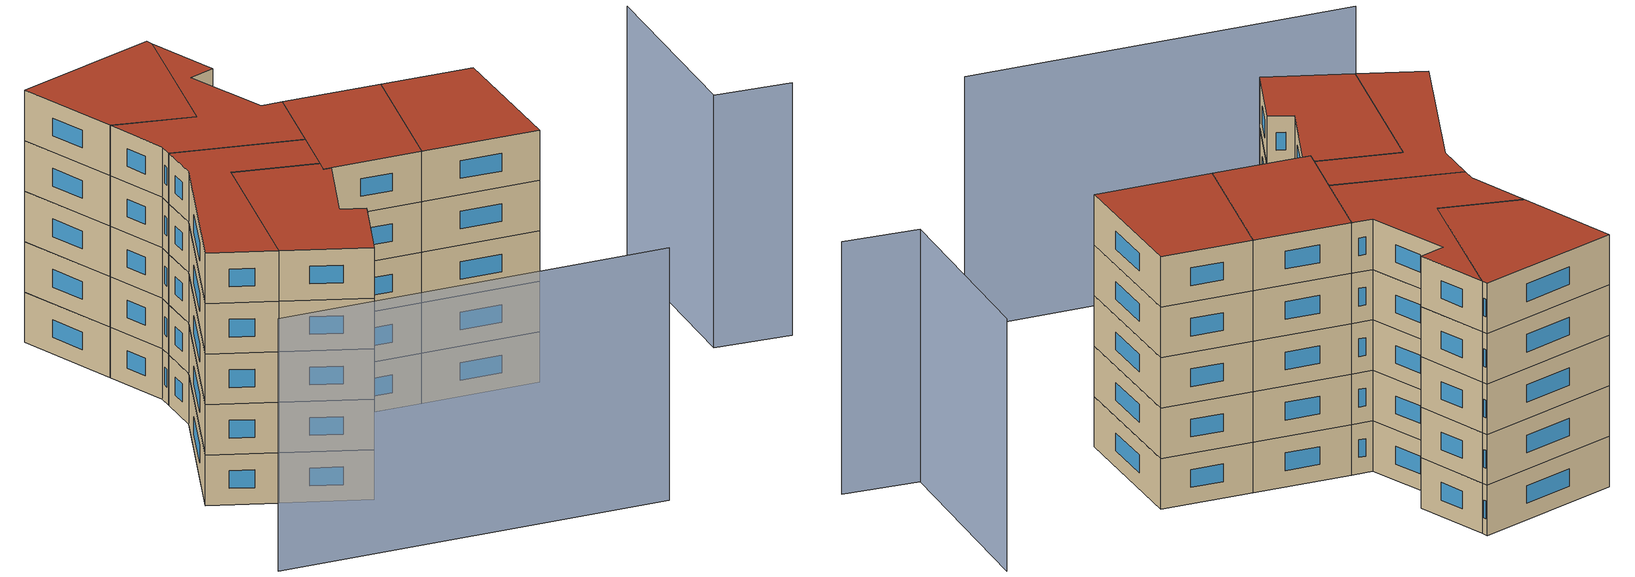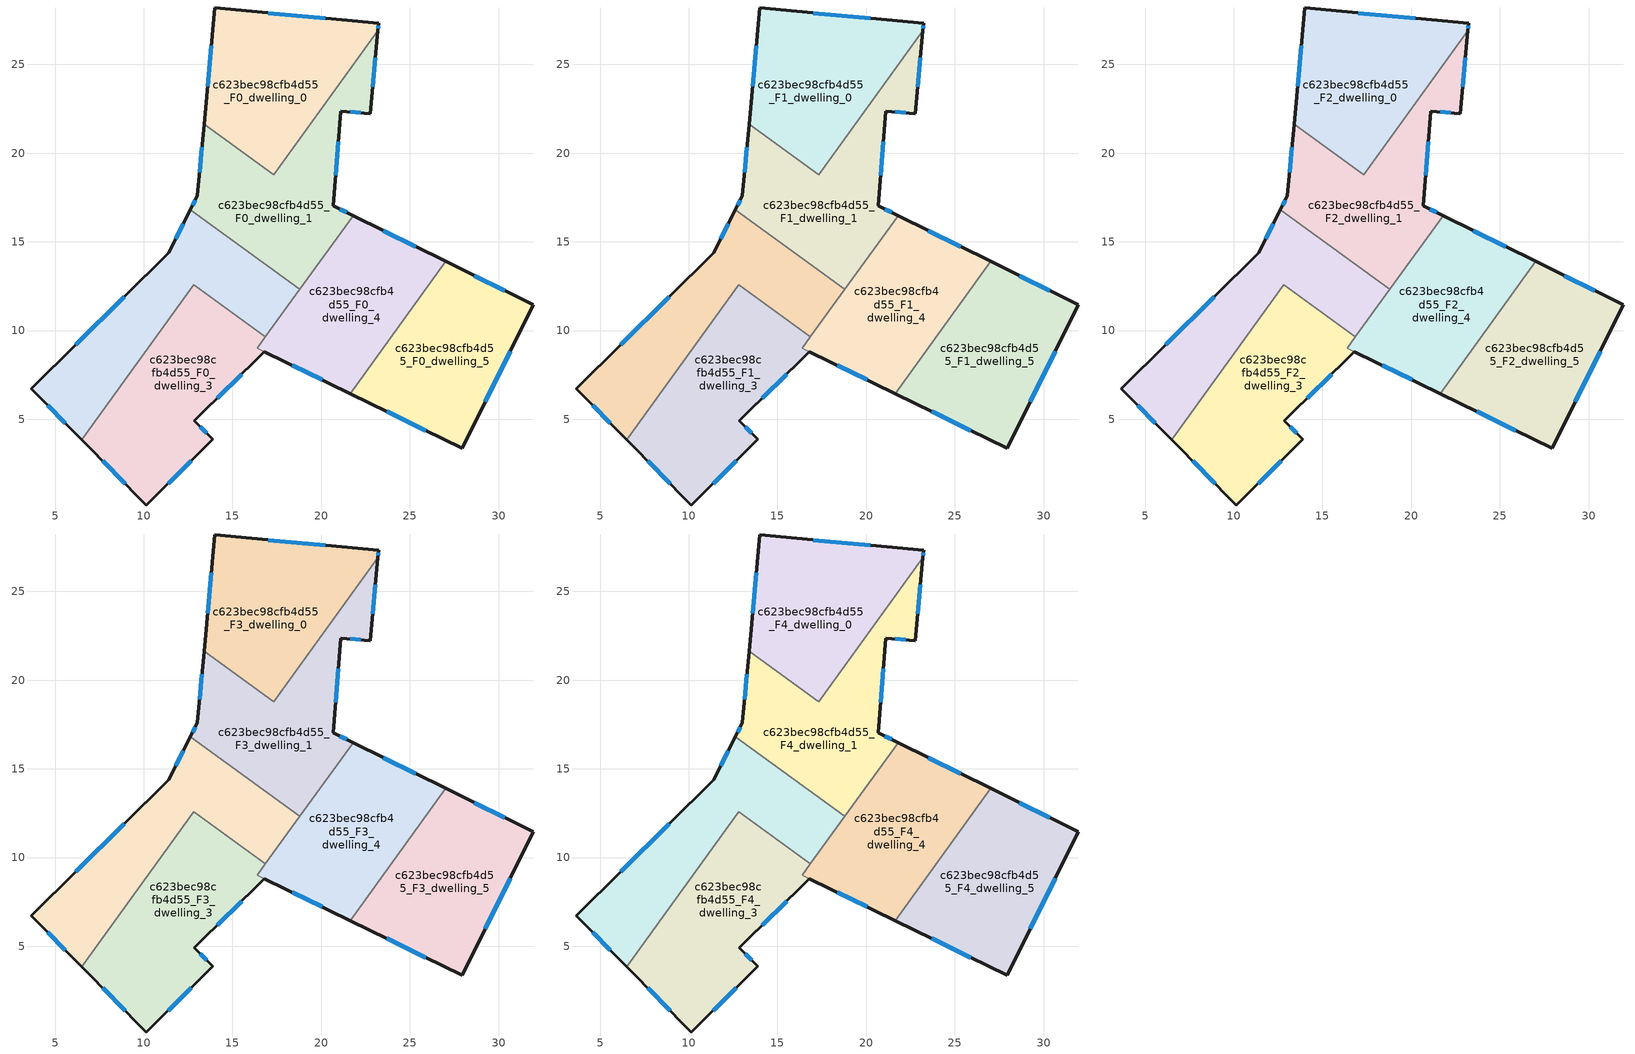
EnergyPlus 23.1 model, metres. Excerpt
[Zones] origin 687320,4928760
c623bec98cfb4d55_F0_dwelling_0
 floor ground (EU_floor_Construction): 23.24,27.31 23.2,26.9 17.32,18.79 13.4,21.63 14.01,28.18 z0
 wall outside (EU_wall_Construction): 23.2,26.9 23.24,27.31 14.01,28.18 13.4,21.63 z0:3
 wall to c623bec98cfb4d55_F0_dwelling_1 (EU_wall_Construction): 13.4,21.63 17.32,18.79 23.2,26.9 z0:3
 window (EU_Window_Construction): 23.21,27.03 23.23,27.17 / 13.81,26.05 13.6,23.76 / 20.24,27.59 17.01,27.9 z0.98:2.02
c623bec98cfb4d55_F0_dwelling_1
 floor ground (EU_floor_Construction): 23.2,26.9 22.76,22.22 21.1,22.37 20.69,17.03 21.8,16.48 18.79,12.33 12.62,16.8 13.02,17.6 13.4,21.63 17.32,18.79 z0
 wall outside (EU_wall_Construction): 21.8,16.48 20.69,17.03 21.1,22.37 22.76,22.22 23.2,26.9 / 13.4,21.63 13.02,17.6 12.62,16.8 z0:3
 wall to c623bec98cfb4d55_F0_dwelling_2 (EU_wall_Construction): 12.62,16.8 18.79,12.33 z0:3
 wall to c623bec98cfb4d55_F0_dwelling_4 (EU_wall_Construction): 18.79,12.33 21.8,16.48 z0:3
 window (EU_Window_Construction): 22.9,23.74 23.06,25.38 / 21.64,22.32 22.22,22.27 / 20.82,18.76 20.97,20.63 / 21.44,16.66 21.05,16.85 / 12.89,17.34 12.75,17.06 / 13.28,20.32 13.14,18.91 z0.98:2.02
c623bec98cfb4d55_F0_dwelling_2
 floor ground (EU_floor_Construction): 18.79,12.33 16.85,9.65 12.82,12.58 6.49,3.86 3.66,6.72 11.41,14.39 12.62,16.8 z0
 wall outside (EU_wall_Construction): 12.62,16.8 11.41,14.39 3.66,6.72 6.49,3.86 z0:3
 wall to c623bec98cfb4d55_F0_dwelling_3 (EU_wall_Construction): 6.49,3.86 12.82,12.58 16.85,9.65 z0:3
 wall to c623bec98cfb4d55_F0_dwelling_4 (EU_wall_Construction): 16.85,9.65 18.79,12.33 z0:3
 window (EU_Window_Construction): 4.58,5.79 5.57,4.79 / 8.89,11.89 6.18,9.21 / 12.23,16.01 11.8,15.17 z0.98:2.02
c623bec98cfb4d55_F0_dwelling_3
 floor ground (EU_floor_Construction): 16.85,9.65 16.39,9.01 16.8,8.81 12.86,4.92 13.9,3.87 10.15,0.17 6.49,3.86 12.82,12.58 z0
 wall outside (EU_wall_Construction): 6.49,3.86 10.15,0.17 13.9,3.87 12.86,4.92 16.8,8.81 z0:3
 wall to c623bec98cfb4d55_F0_dwelling_4 (EU_wall_Construction): 16.8,8.81 16.39,9.01 16.85,9.65 z0:3
 window (EU_Window_Construction): 14.14,6.18 15.52,7.54 / 13.56,4.21 13.2,4.58 / 11.37,1.37 12.68,2.66 / 7.68,2.66 8.96,1.37 z0.98:2.02
c623bec98cfb4d55_F0_dwelling_4
 floor ground (EU_floor_Construction): 27.03,13.89 21.63,6.45 16.39,9.01 21.8,16.48 z0
 wall outside (EU_wall_Construction): 27.03,13.89 21.8,16.48 / 16.81,8.81 21.63,6.45 z0:3
 wall to c623bec98cfb4d55_F0_dwelling_5 (EU_wall_Construction): 21.63,6.45 27.03,13.89 z0:3
 window (EU_Window_Construction): 25.33,14.73 23.5,15.64 / 18.37,8.04 20.06,7.21 z0.98:2.02
c623bec98cfb4d55_F0_dwelling_5
 floor ground (EU_floor_Construction): 31.95,11.46 27.94,3.36 21.63,6.45 27.03,13.89 z0
 wall outside (EU_wall_Construction): 21.63,6.45 27.94,3.36 31.95,11.46 27.03,13.89 z0:3
 window (EU_Window_Construction): 30.35,12.25 28.63,13.1 / 29.24,5.99 30.65,8.82 / 23.68,5.44 25.89,4.36 z0.98:2.02
c623bec98cfb4d55_F1_dwelling_0
 floor to c623bec98cfb4d55_F0_dwelling_0 (EU_floor_Construction): 23.24,27.31 23.2,26.9 17.32,18.79 13.4,21.63 14.01,28.18 z3
 wall outside (EU_wall_Construction): 23.2,26.9 23.24,27.31 14.01,28.18 13.4,21.63 z3:6
 wall to c623bec98cfb4d55_F1_dwelling_1 (EU_wall_Construction): 13.4,21.63 17.32,18.79 23.2,26.9 z3:6
 window (EU_Window_Construction): 23.21,27.03 23.23,27.17 / 13.81,26.05 13.6,23.76 / 20.24,27.59 17.01,27.9 z3.98:5.02
c623bec98cfb4d55_F1_dwelling_1
 floor to c623bec98cfb4d55_F0_dwelling_1 (EU_floor_Construction): 23.2,26.9 22.76,22.22 21.1,22.37 20.69,17.03 21.8,16.48 18.79,12.33 12.62,16.8 13.02,17.6 13.4,21.63 17.32,18.79 z3
 wall outside (EU_wall_Construction): 21.8,16.48 20.69,17.03 21.1,22.37 22.76,22.22 23.2,26.9 / 13.4,21.63 13.02,17.6 12.62,16.8 z3:6
 wall to c623bec98cfb4d55_F1_dwelling_2 (EU_wall_Construction): 12.62,16.8 18.79,12.33 z3:6
 wall to c623bec98cfb4d55_F1_dwelling_4 (EU_wall_Construction): 18.79,12.33 21.8,16.48 z3:6
 window (EU_Window_Construction): 22.9,23.74 23.06,25.38 / 21.64,22.32 22.22,22.27 / 20.82,18.76 20.97,20.63 / 21.44,16.66 21.05,16.85 / 12.89,17.34 12.75,17.06 / 13.28,20.32 13.14,18.91 z3.98:5.02
c623bec98cfb4d55_F1_dwelling_2
 floor to c623bec98cfb4d55_F0_dwelling_2 (EU_floor_Construction): 18.79,12.33 16.85,9.65 12.82,12.58 6.49,3.86 3.66,6.72 11.41,14.39 12.62,16.8 z3
 wall outside (EU_wall_Construction): 12.62,16.8 11.41,14.39 3.66,6.72 6.49,3.86 z3:6
 wall to c623bec98cfb4d55_F1_dwelling_3 (EU_wall_Construction): 6.49,3.86 12.82,12.58 16.85,9.65 z3:6
 wall to c623bec98cfb4d55_F1_dwelling_4 (EU_wall_Construction): 16.85,9.65 18.79,12.33 z3:6
 window (EU_Window_Construction): 4.58,5.79 5.57,4.79 / 8.89,11.89 6.18,9.21 / 12.23,16.01 11.8,15.17 z3.98:5.02
c623bec98cfb4d55_F1_dwelling_3
 floor to c623bec98cfb4d55_F0_dwelling_3 (EU_floor_Construction): 16.85,9.65 16.39,9.01 16.8,8.81 12.86,4.92 13.9,3.87 10.15,0.17 6.49,3.86 12.82,12.58 z3
 wall outside (EU_wall_Construction): 6.49,3.86 10.15,0.17 13.9,3.87 12.86,4.92 16.8,8.81 z3:6
 wall to c623bec98cfb4d55_F1_dwelling_4 (EU_wall_Construction): 16.8,8.81 16.39,9.01 16.85,9.65 z3:6
 window (EU_Window_Construction): 14.14,6.18 15.52,7.54 / 13.56,4.21 13.2,4.58 / 11.37,1.37 12.68,2.66 / 7.68,2.66 8.96,1.37 z3.98:5.02
c623bec98cfb4d55_F1_dwelling_4
 floor to c623bec98cfb4d55_F0_dwelling_4 (EU_floor_Construction): 27.03,13.89 21.63,6.45 16.39,9.01 21.8,16.48 z3
 wall outside (EU_wall_Construction): 27.03,13.89 21.8,16.48 / 16.81,8.81 21.63,6.45 z3:6
 wall to c623bec98cfb4d55_F1_dwelling_5 (EU_wall_Construction): 21.63,6.45 27.03,13.89 z3:6
 window (EU_Window_Construction): 25.33,14.73 23.5,15.64 / 18.37,8.04 20.06,7.21 z3.98:5.02
c623bec98cfb4d55_F1_dwelling_5
 floor to c623bec98cfb4d55_F0_dwelling_5 (EU_floor_Construction): 31.95,11.46 27.94,3.36 21.63,6.45 27.03,13.89 z3
 wall outside (EU_wall_Construction): 21.63,6.45 27.94,3.36 31.95,11.46 27.03,13.89 z3:6
 window (EU_Window_Construction): 30.35,12.25 28.63,13.1 / 29.24,5.99 30.65,8.82 / 23.68,5.44 25.89,4.36 z3.98:5.02
c623bec98cfb4d55_F2_dwelling_0
 floor to c623bec98cfb4d55_F1_dwelling_0 (EU_floor_Construction): 23.24,27.31 23.2,26.9 17.32,18.79 13.4,21.63 14.01,28.18 z6
 wall outside (EU_wall_Construction): 23.2,26.9 23.24,27.31 14.01,28.18 13.4,21.63 z6:9
 wall to c623bec98cfb4d55_F2_dwelling_1 (EU_wall_Construction): 13.4,21.63 17.32,18.79 23.2,26.9 z6:9
 window (EU_Window_Construction): 23.21,27.03 23.23,27.17 / 13.81,26.05 13.6,23.76 / 20.24,27.59 17.01,27.9 z6.98:8.02
c623bec98cfb4d55_F2_dwelling_1
 floor to c623bec98cfb4d55_F1_dwelling_1 (EU_floor_Construction): 23.2,26.9 22.76,22.22 21.1,22.37 20.69,17.03 21.8,16.48 18.79,12.33 12.62,16.8 13.02,17.6 13.4,21.63 17.32,18.79 z6
 wall outside (EU_wall_Construction): 21.8,16.48 20.69,17.03 21.1,22.37 22.76,22.22 23.2,26.9 / 13.4,21.63 13.02,17.6 12.62,16.8 z6:9
 wall to c623bec98cfb4d55_F2_dwelling_2 (EU_wall_Construction): 12.62,16.8 18.79,12.33 z6:9
 wall to c623bec98cfb4d55_F2_dwelling_4 (EU_wall_Construction): 18.79,12.33 21.8,16.48 z6:9
 window (EU_Window_Construction): 22.9,23.74 23.06,25.38 / 21.64,22.32 22.22,22.27 / 20.82,18.76 20.97,20.63 / 21.44,16.66 21.05,16.85 / 12.89,17.34 12.75,17.06 / 13.28,20.32 13.14,18.91 z6.98:8.02
c623bec98cfb4d55_F2_dwelling_2
 floor to c623bec98cfb4d55_F1_dwelling_2 (EU_floor_Construction): 18.79,12.33 16.85,9.65 12.82,12.58 6.49,3.86 3.66,6.72 11.41,14.39 12.62,16.8 z6
 wall outside (EU_wall_Construction): 12.62,16.8 11.41,14.39 3.66,6.72 6.49,3.86 z6:9
 wall to c623bec98cfb4d55_F2_dwelling_3 (EU_wall_Construction): 6.49,3.86 12.82,12.58 16.85,9.65 z6:9
 wall to c623bec98cfb4d55_F2_dwelling_4 (EU_wall_Construction): 16.85,9.65 18.79,12.33 z6:9
 window (EU_Window_Construction): 4.58,5.79 5.57,4.79 / 8.89,11.89 6.18,9.21 / 12.23,16.01 11.8,15.17 z6.98:8.02
c623bec98cfb4d55_F2_dwelling_3
 floor to c623bec98cfb4d55_F1_dwelling_3 (EU_floor_Construction): 16.85,9.65 16.39,9.01 16.8,8.81 12.86,4.92 13.9,3.87 10.15,0.17 6.49,3.86 12.82,12.58 z6
 wall outside (EU_wall_Construction): 6.49,3.86 10.15,0.17 13.9,3.87 12.86,4.92 16.8,8.81 z6:9
 wall to c623bec98cfb4d55_F2_dwelling_4 (EU_wall_Construction): 16.8,8.81 16.39,9.01 16.85,9.65 z6:9
 window (EU_Window_Construction): 14.14,6.18 15.52,7.54 / 13.56,4.21 13.2,4.58 / 11.37,1.37 12.68,2.66 / 7.68,2.66 8.96,1.37 z6.98:8.02
c623bec98cfb4d55_F2_dwelling_4
 floor to c623bec98cfb4d55_F1_dwelling_4 (EU_floor_Construction): 27.03,13.89 21.63,6.45 16.39,9.01 21.8,16.48 z6
 wall outside (EU_wall_Construction): 27.03,13.89 21.8,16.48 / 16.81,8.81 21.63,6.45 z6:9
 wall to c623bec98cfb4d55_F2_dwelling_5 (EU_wall_Construction): 21.63,6.45 27.03,13.89 z6:9
 window (EU_Window_Construction): 25.33,14.73 23.5,15.64 / 18.37,8.04 20.06,7.21 z6.98:8.02
c623bec98cfb4d55_F2_dwelling_5
 floor to c623bec98cfb4d55_F1_dwelling_5 (EU_floor_Construction): 31.95,11.46 27.94,3.36 21.63,6.45 27.03,13.89 z6
 wall outside (EU_wall_Construction): 21.63,6.45 27.94,3.36 31.95,11.46 27.03,13.89 z6:9
 window (EU_Window_Construction): 30.35,12.25 28.63,13.1 / 29.24,5.99 30.65,8.82 / 23.68,5.44 25.89,4.36 z6.98:8.02
c623bec98cfb4d55_F3_dwelling_0
 floor to c623bec98cfb4d55_F2_dwelling_0 (EU_floor_Construction): 23.24,27.31 23.2,26.9 17.32,18.79 13.4,21.63 14.01,28.18 z9
 wall outside (EU_wall_Construction): 23.2,26.9 23.24,27.31 14.01,28.18 13.4,21.63 z9:12
 wall to c623bec98cfb4d55_F3_dwelling_1 (EU_wall_Construction): 13.4,21.63 17.32,18.79 23.2,26.9 z9:12
 window (EU_Window_Construction): 23.21,27.03 23.23,27.17 / 13.81,26.05 13.6,23.76 / 20.24,27.59 17.01,27.9 z9.98:11.02
c623bec98cfb4d55_F3_dwelling_1
 floor to c623bec98cfb4d55_F2_dwelling_1 (EU_floor_Construction): 23.2,26.9 22.76,22.22 21.1,22.37 20.69,17.03 21.8,16.48 18.79,12.33 12.62,16.8 13.02,17.6 13.4,21.63 17.32,18.79 z9
 wall outside (EU_wall_Construction): 21.8,16.48 20.69,17.03 21.1,22.37 22.76,22.22 23.2,26.9 / 13.4,21.63 13.02,17.6 12.62,16.8 z9:12
 wall to c623bec98cfb4d55_F3_dwelling_2 (EU_wall_Construction): 12.62,16.8 18.79,12.33 z9:12
 wall to c623bec98cfb4d55_F3_dwelling_4 (EU_wall_Construction): 18.79,12.33 21.8,16.48 z9:12
 window (EU_Window_Construction): 22.9,23.74 23.06,25.38 / 21.64,22.32 22.22,22.27 / 20.82,18.76 20.97,20.63 / 21.44,16.66 21.05,16.85 / 12.89,17.34 12.75,17.06 / 13.28,20.32 13.14,18.91 z9.98:11.02
c623bec98cfb4d55_F3_dwelling_2
 floor to c623bec98cfb4d55_F2_dwelling_2 (EU_floor_Construction): 18.79,12.33 16.85,9.65 12.82,12.58 6.49,3.86 3.66,6.72 11.41,14.39 12.62,16.8 z9
 wall outside (EU_wall_Construction): 12.62,16.8 11.41,14.39 3.66,6.72 6.49,3.86 z9:12
 wall to c623bec98cfb4d55_F3_dwelling_3 (EU_wall_Construction): 6.49,3.86 12.82,12.58 16.85,9.65 z9:12
 wall to c623bec98cfb4d55_F3_dwelling_4 (EU_wall_Construction): 16.85,9.65 18.79,12.33 z9:12
 window (EU_Window_Construction): 4.58,5.79 5.57,4.79 / 8.89,11.89 6.18,9.21 / 12.23,16.01 11.8,15.17 z9.98:11.02
c623bec98cfb4d55_F3_dwelling_3
 floor to c623bec98cfb4d55_F2_dwelling_3 (EU_floor_Construction): 16.85,9.65 16.39,9.01 16.8,8.81 12.86,4.92 13.9,3.87 10.15,0.17 6.49,3.86 12.82,12.58 z9
 wall outside (EU_wall_Construction): 6.49,3.86 10.15,0.17 13.9,3.87 12.86,4.92 16.8,8.81 z9:12
 wall to c623bec98cfb4d55_F3_dwelling_4 (EU_wall_Construction): 16.8,8.81 16.39,9.01 16.85,9.65 z9:12
 window (EU_Window_Construction): 14.14,6.18 15.52,7.54 / 13.56,4.21 13.2,4.58 / 11.37,1.37 12.68,2.66 / 7.68,2.66 8.96,1.37 z9.98:11.02
c623bec98cfb4d55_F3_dwelling_4
 floor to c623bec98cfb4d55_F2_dwelling_4 (EU_floor_Construction): 27.03,13.89 21.63,6.45 16.39,9.01 21.8,16.48 z9
 wall outside (EU_wall_Construction): 27.03,13.89 21.8,16.48 / 16.81,8.81 21.63,6.45 z9:12
 wall to c623bec98cfb4d55_F3_dwelling_5 (EU_wall_Construction): 21.63,6.45 27.03,13.89 z9:12
 window (EU_Window_Construction): 25.33,14.73 23.5,15.64 / 18.37,8.04 20.06,7.21 z9.98:11.02
c623bec98cfb4d55_F3_dwelling_5
 floor to c623bec98cfb4d55_F2_dwelling_5 (EU_floor_Construction): 31.95,11.46 27.94,3.36 21.63,6.45 27.03,13.89 z9
 wall outside (EU_wall_Construction): 21.63,6.45 27.94,3.36 31.95,11.46 27.03,13.89 z9:12
 window (EU_Window_Construction): 30.35,12.25 28.63,13.1 / 29.24,5.99 30.65,8.82 / 23.68,5.44 25.89,4.36 z9.98:11.02
c623bec98cfb4d55_F4_dwelling_0
 floor to c623bec98cfb4d55_F3_dwelling_0 (EU_floor_Construction): 23.24,27.31 23.2,26.9 17.32,18.79 13.4,21.63 14.01,28.18 z12
 wall outside (EU_wall_Construction): 23.2,26.9 23.24,27.31 14.01,28.18 13.4,21.63 z12:15
 wall to c623bec98cfb4d55_F4_dwelling_1 (EU_wall_Construction): 13.4,21.63 17.32,18.79 23.2,26.9 z12:15
 window (EU_Window_Construction): 23.21,27.03 23.23,27.17 / 13.81,26.05 13.6,23.76 / 20.24,27.59 17.01,27.9 z12.98:14.02
 roof outside (EU_roof_Construction): 17.32,18.79 23.2,26.9 23.24,27.31 14.01,28.18 13.4,21.63 z15
c623bec98cfb4d55_F4_dwelling_1
 floor to c623bec98cfb4d55_F3_dwelling_1 (EU_floor_Construction): 23.2,26.9 22.76,22.22 21.1,22.37 20.69,17.03 21.8,16.48 18.79,12.33 12.62,16.8 13.02,17.6 13.4,21.63 17.32,18.79 z12
 wall outside (EU_wall_Construction): 21.8,16.48 20.69,17.03 21.1,22.37 22.76,22.22 23.2,26.9 / 13.4,21.63 13.02,17.6 12.62,16.8 z12:15
 wall to c623bec98cfb4d55_F4_dwelling_2 (EU_wall_Construction): 12.62,16.8 18.79,12.33 z12:15
 wall to c623bec98cfb4d55_F4_dwelling_4 (EU_wall_Construction): 18.79,12.33 21.8,16.48 z12:15
 window (EU_Window_Construction): 22.9,23.74 23.06,25.38 / 21.64,22.32 22.22,22.27 / 20.82,18.76 20.97,20.63 / 21.44,16.66 21.05,16.85 / 12.89,17.34 12.75,17.06 / 13.28,20.32 13.14,18.91 z12.98:14.02
 roof outside (EU_roof_Construction): 21.8,16.48 20.69,17.03 21.1,22.37 22.76,22.22 23.2,26.9 17.32,18.79 13.4,21.63 13.02,17.6 12.62,16.8 18.79,12.33 z15
c623bec98cfb4d55_F4_dwelling_2
 floor to c623bec98cfb4d55_F3_dwelling_2 (EU_floor_Construction): 18.79,12.33 16.85,9.65 12.82,12.58 6.49,3.86 3.66,6.72 11.41,14.39 12.62,16.8 z12
 wall outside (EU_wall_Construction): 12.62,16.8 11.41,14.39 3.66,6.72 6.49,3.86 z12:15
 wall to c623bec98cfb4d55_F4_dwelling_3 (EU_wall_Construction): 6.49,3.86 12.82,12.58 16.85,9.65 z12:15
 wall to c623bec98cfb4d55_F4_dwelling_4 (EU_wall_Construction): 16.85,9.65 18.79,12.33 z12:15
 window (EU_Window_Construction): 4.58,5.79 5.57,4.79 / 8.89,11.89 6.18,9.21 / 12.23,16.01 11.8,15.17 z12.98:14.02
 roof outside (EU_roof_Construction): 16.85,9.65 18.79,12.33 12.62,16.8 11.41,14.39 3.66,6.72 6.49,3.86 12.82,12.58 z15
c623bec98cfb4d55_F4_dwelling_3
 floor to c623bec98cfb4d55_F3_dwelling_3 (EU_floor_Construction): 16.85,9.65 16.39,9.01 16.8,8.81 12.86,4.92 13.9,3.87 10.15,0.17 6.49,3.86 12.82,12.58 z12
 wall outside (EU_wall_Construction): 6.49,3.86 10.15,0.17 13.9,3.87 12.86,4.92 16.8,8.81 z12:15
 wall to c623bec98cfb4d55_F4_dwelling_4 (EU_wall_Construction): 16.8,8.81 16.39,9.01 16.85,9.65 z12:15
 window (EU_Window_Construction): 14.14,6.18 15.52,7.54 / 13.56,4.21 13.2,4.58 / 11.37,1.37 12.68,2.66 / 7.68,2.66 8.96,1.37 z12.98:14.02
 roof outside (EU_roof_Construction): 13.9,3.87 12.86,4.92 16.8,8.81 16.39,9.01 16.85,9.65 12.82,12.58 6.49,3.86 10.15,0.17 z15
c623bec98cfb4d55_F4_dwelling_4
 floor to c623bec98cfb4d55_F3_dwelling_4 (EU_floor_Construction): 27.03,13.89 21.63,6.45 16.39,9.01 21.8,16.48 z12
 wall outside (EU_wall_Construction): 27.03,13.89 21.8,16.48 / 16.81,8.81 21.63,6.45 z12:15
 wall to c623bec98cfb4d55_F4_dwelling_5 (EU_wall_Construction): 21.63,6.45 27.03,13.89 z12:15
 window (EU_Window_Construction): 25.33,14.73 23.5,15.64 / 18.37,8.04 20.06,7.21 z12.98:14.02
 roof outside (EU_roof_Construction): 21.63,6.45 27.03,13.89 21.8,16.48 16.39,9.01 z15
c623bec98cfb4d55_F4_dwelling_5
 floor to c623bec98cfb4d55_F3_dwelling_5 (EU_floor_Construction): 31.95,11.46 27.94,3.36 21.63,6.45 27.03,13.89 z12
 wall outside (EU_wall_Construction): 21.63,6.45 27.94,3.36 31.95,11.46 27.03,13.89 z12:15
 window (EU_Window_Construction): 30.35,12.25 28.63,13.1 / 29.24,5.99 30.65,8.82 / 23.68,5.44 25.89,4.36 z12.98:14.02
 roof outside (EU_roof_Construction): 27.94,3.36 31.95,11.46 27.03,13.89 21.63,6.45 z15
shading: 41.55,-3.08 37.52,-0.9 / 37.52,-0.9 43.62,10.35 / -0.45,-1.91 20.45,-12.1 z0:15
[Building]
EU S2 Campaign: North Axis=0; Terrain=City; Solar Distribution=FullExterior
[Site:Location]
Bologna: Latitude=44.5; Longitude=11.25; Time Zone=1; Elevation=37
[SizingPeriod:WeatherFileDays]
AnnualSizingPeriod: Begin Month=1; Begin Day of Month=1; End Month=12; End Day of Month=31; Day of Week for Start Day=Monday; Use Weather File Daylight Saving Period=No; Use Weather File Rain and Snow Indicators=No
[MATERIAL]
EU_InternalMass_Material: Roughness=MediumRough; Thickness=0.1; Conductivity=1; Density=1800; Specific Heat=900; Thermal Absorptance=0.9; Solar Absorptance=0.7; Visible Absorptance=0.7
[MATERIAL:NOMASS] Roughness=MediumRough; Thermal Absorptance=0.9; Solar Absorptance=0.7; Visible Absorptance=0.7
Name | Thermal Resistance
EU_wall_NoMass | 0.905828
EU_roof_NoMass | 0.37593
EU_floor_NoMass | 0.67114
[WINDOWMATERIAL:SIMPLEGLAZINGSYSTEM]
EU_Window_SimpleGlazing: UFactor=4.52486; Solar Heat Gain Coefficient=0.85; Visible Transmittance=0.85
[CONSTRUCTION]
EU_wall_Construction: EU_wall_NoMass
EU_roof_Construction: EU_roof_NoMass
EU_floor_Construction: EU_floor_NoMass
EU_Window_Construction: EU_Window_SimpleGlazing
EU_InternalMass_Construction: EU_InternalMass_Material
[ZONE] Type=1; Multiplier=1; Ceiling Height=autocalculate; Floor Area=autocalculate; Part of Total Floor Area=Yes
Name | Volume
c623bec98cfb4d55_F0_dwelling_0; c623bec98cfb4d55_F1_dwelling_0; c623bec98cfb4d55_F2_dwelling_0; c623bec98cfb4d55_F3_dwelling_0; c623bec98cfb4d55_F4_dwelling_0 | 169.894
c623bec98cfb4d55_F0_dwelling_1; c623bec98cfb4d55_F1_dwelling_1; c623bec98cfb4d55_F2_dwelling_1; c623bec98cfb4d55_F3_dwelling_1; c623bec98cfb4d55_F4_dwelling_1 | 172.192
c623bec98cfb4d55_F0_dwelling_2; c623bec98cfb4d55_F1_dwelling_2; c623bec98cfb4d55_F2_dwelling_2; c623bec98cfb4d55_F3_dwelling_2; c623bec98cfb4d55_F4_dwelling_2 | 172.181
c623bec98cfb4d55_F0_dwelling_3; c623bec98cfb4d55_F1_dwelling_3; c623bec98cfb4d55_F2_dwelling_3; c623bec98cfb4d55_F3_dwelling_3; c623bec98cfb4d55_F4_dwelling_3 | 176.286
c623bec98cfb4d55_F0_dwelling_4 | 158.912
c623bec98cfb4d55_F1_dwelling_4; c623bec98cfb4d55_F2_dwelling_4; c623bec98cfb4d55_F3_dwelling_4; c623bec98cfb4d55_F4_dwelling_4 | 158.868
c623bec98cfb4d55_F0_dwelling_5; c623bec98cfb4d55_F1_dwelling_5; c623bec98cfb4d55_F2_dwelling_5; c623bec98cfb4d55_F3_dwelling_5; c623bec98cfb4d55_F4_dwelling_5 | 169.909
[INTERNALMASS] Construction=EU_InternalMass_Construction
Name | Zone or ZoneList | Surface Area
c623bec98cfb4d55_F0_dwelling_0_EU_InternalMass | c623bec98cfb4d55_F0_dwelling_0 | 56.6293
c623bec98cfb4d55_F0_dwelling_1_EU_InternalMass | c623bec98cfb4d55_F0_dwelling_1 | 57.3964
c623bec98cfb4d55_F0_dwelling_2_EU_InternalMass | c623bec98cfb4d55_F0_dwelling_2 | 57.3949
c623bec98cfb4d55_F0_dwelling_3_EU_InternalMass | c623bec98cfb4d55_F0_dwelling_3 | 58.7619
c623bec98cfb4d55_F0_dwelling_4_EU_InternalMass | c623bec98cfb4d55_F0_dwelling_4 | 52.9692
c623bec98cfb4d55_F0_dwelling_5_EU_InternalMass | c623bec98cfb4d55_F0_dwelling_5 | 56.6364
c623bec98cfb4d55_F1_dwelling_0_EU_InternalMass | c623bec98cfb4d55_F1_dwelling_0 | 56.6293
c623bec98cfb4d55_F1_dwelling_1_EU_InternalMass | c623bec98cfb4d55_F1_dwelling_1 | 57.3964
c623bec98cfb4d55_F1_dwelling_2_EU_InternalMass | c623bec98cfb4d55_F1_dwelling_2 | 57.3949
c623bec98cfb4d55_F1_dwelling_3_EU_InternalMass | c623bec98cfb4d55_F1_dwelling_3 | 58.7619
c623bec98cfb4d55_F1_dwelling_4_EU_InternalMass | c623bec98cfb4d55_F1_dwelling_4 | 52.9692
c623bec98cfb4d55_F1_dwelling_5_EU_InternalMass | c623bec98cfb4d55_F1_dwelling_5 | 56.6364
c623bec98cfb4d55_F2_dwelling_0_EU_InternalMass | c623bec98cfb4d55_F2_dwelling_0 | 56.6293
c623bec98cfb4d55_F2_dwelling_1_EU_InternalMass | c623bec98cfb4d55_F2_dwelling_1 | 57.3964
c623bec98cfb4d55_F2_dwelling_2_EU_InternalMass | c623bec98cfb4d55_F2_dwelling_2 | 57.3949
c623bec98cfb4d55_F2_dwelling_3_EU_InternalMass | c623bec98cfb4d55_F2_dwelling_3 | 58.7619
c623bec98cfb4d55_F2_dwelling_4_EU_InternalMass | c623bec98cfb4d55_F2_dwelling_4 | 52.9692
c623bec98cfb4d55_F2_dwelling_5_EU_InternalMass | c623bec98cfb4d55_F2_dwelling_5 | 56.6364
c623bec98cfb4d55_F3_dwelling_0_EU_InternalMass | c623bec98cfb4d55_F3_dwelling_0 | 56.6293
c623bec98cfb4d55_F3_dwelling_1_EU_InternalMass | c623bec98cfb4d55_F3_dwelling_1 | 57.3964
c623bec98cfb4d55_F3_dwelling_2_EU_InternalMass | c623bec98cfb4d55_F3_dwelling_2 | 57.3949
c623bec98cfb4d55_F3_dwelling_3_EU_InternalMass | c623bec98cfb4d55_F3_dwelling_3 | 58.7619
c623bec98cfb4d55_F3_dwelling_4_EU_InternalMass | c623bec98cfb4d55_F3_dwelling_4 | 52.9692
c623bec98cfb4d55_F3_dwelling_5_EU_InternalMass | c623bec98cfb4d55_F3_dwelling_5 | 56.6364
c623bec98cfb4d55_F4_dwelling_0_EU_InternalMass | c623bec98cfb4d55_F4_dwelling_0 | 56.6293
c623bec98cfb4d55_F4_dwelling_1_EU_InternalMass | c623bec98cfb4d55_F4_dwelling_1 | 57.3964
c623bec98cfb4d55_F4_dwelling_2_EU_InternalMass | c623bec98cfb4d55_F4_dwelling_2 | 57.3949
c623bec98cfb4d55_F4_dwelling_3_EU_InternalMass | c623bec98cfb4d55_F4_dwelling_3 | 58.7619
c623bec98cfb4d55_F4_dwelling_4_EU_InternalMass | c623bec98cfb4d55_F4_dwelling_4 | 52.9692
c623bec98cfb4d55_F4_dwelling_5_EU_InternalMass | c623bec98cfb4d55_F4_dwelling_5 | 56.6364
[OTHEREQUIPMENT] Fuel Type=Electricity; Design Level Calculation Method=Watts/Area; Power per Zone Floor Area=1; Fraction Latent=0; Fraction Radiant=0; Fraction Lost=0; Carbon Dioxide Generation Rate=0; EndUse Subcategory=EU_Step8_InternalGains
Name | Zone or ZoneList or Space or SpaceList | Schedule
EU_Step8_InternalGain_c623bec98cfb4d55_F0_dwelling_0_f000 | c623bec98cfb4d55_F0_dwelling_0 | EU_Step8_GainSchedule_c623bec98cfb4d55_F0_dwelling_0_f000
EU_Step8_InternalGain_c623bec98cfb4d55_F0_dwelling_1_f000 | c623bec98cfb4d55_F0_dwelling_1 | EU_Step8_GainSchedule_c623bec98cfb4d55_F0_dwelling_1_f000
EU_Step8_InternalGain_c623bec98cfb4d55_F0_dwelling_2_f000 | c623bec98cfb4d55_F0_dwelling_2 | EU_Step8_GainSchedule_c623bec98cfb4d55_F0_dwelling_2_f000
EU_Step8_InternalGain_c623bec98cfb4d55_F0_dwelling_3_f000 | c623bec98cfb4d55_F0_dwelling_3 | EU_Step8_GainSchedule_c623bec98cfb4d55_F0_dwelling_3_f000
EU_Step8_InternalGain_c623bec98cfb4d55_F0_dwelling_4_f000 | c623bec98cfb4d55_F0_dwelling_4 | EU_Step8_GainSchedule_c623bec98cfb4d55_F0_dwelling_4_f000
EU_Step8_InternalGain_c623bec98cfb4d55_F0_dwelling_5_f000 | c623bec98cfb4d55_F0_dwelling_5 | EU_Step8_GainSchedule_c623bec98cfb4d55_F0_dwelling_5_f000
EU_Step8_InternalGain_c623bec98cfb4d55_F1_dwelling_0_f000 | c623bec98cfb4d55_F1_dwelling_0 | EU_Step8_GainSchedule_c623bec98cfb4d55_F1_dwelling_0_f000
EU_Step8_InternalGain_c623bec98cfb4d55_F1_dwelling_1_f000 | c623bec98cfb4d55_F1_dwelling_1 | EU_Step8_GainSchedule_c623bec98cfb4d55_F1_dwelling_1_f000
EU_Step8_InternalGain_c623bec98cfb4d55_F1_dwelling_2_f000 | c623bec98cfb4d55_F1_dwelling_2 | EU_Step8_GainSchedule_c623bec98cfb4d55_F1_dwelling_2_f000
EU_Step8_InternalGain_c623bec98cfb4d55_F1_dwelling_3_f000 | c623bec98cfb4d55_F1_dwelling_3 | EU_Step8_GainSchedule_c623bec98cfb4d55_F1_dwelling_3_f000
EU_Step8_InternalGain_c623bec98cfb4d55_F1_dwelling_4_f000 | c623bec98cfb4d55_F1_dwelling_4 | EU_Step8_GainSchedule_c623bec98cfb4d55_F1_dwelling_4_f000
EU_Step8_InternalGain_c623bec98cfb4d55_F1_dwelling_5_f000 | c623bec98cfb4d55_F1_dwelling_5 | EU_Step8_GainSchedule_c623bec98cfb4d55_F1_dwelling_5_f000
EU_Step8_InternalGain_c623bec98cfb4d55_F2_dwelling_0_f000 | c623bec98cfb4d55_F2_dwelling_0 | EU_Step8_GainSchedule_c623bec98cfb4d55_F2_dwelling_0_f000
EU_Step8_InternalGain_c623bec98cfb4d55_F2_dwelling_1_f000 | c623bec98cfb4d55_F2_dwelling_1 | EU_Step8_GainSchedule_c623bec98cfb4d55_F2_dwelling_1_f000
EU_Step8_InternalGain_c623bec98cfb4d55_F2_dwelling_2_f000 | c623bec98cfb4d55_F2_dwelling_2 | EU_Step8_GainSchedule_c623bec98cfb4d55_F2_dwelling_2_f000
EU_Step8_InternalGain_c623bec98cfb4d55_F2_dwelling_3_f000 | c623bec98cfb4d55_F2_dwelling_3 | EU_Step8_GainSchedule_c623bec98cfb4d55_F2_dwelling_3_f000
EU_Step8_InternalGain_c623bec98cfb4d55_F2_dwelling_4_f000 | c623bec98cfb4d55_F2_dwelling_4 | EU_Step8_GainSchedule_c623bec98cfb4d55_F2_dwelling_4_f000
EU_Step8_InternalGain_c623bec98cfb4d55_F2_dwelling_5_f000 | c623bec98cfb4d55_F2_dwelling_5 | EU_Step8_GainSchedule_c623bec98cfb4d55_F2_dwelling_5_f000
EU_Step8_InternalGain_c623bec98cfb4d55_F3_dwelling_0_f000 | c623bec98cfb4d55_F3_dwelling_0 | EU_Step8_GainSchedule_c623bec98cfb4d55_F3_dwelling_0_f000
EU_Step8_InternalGain_c623bec98cfb4d55_F3_dwelling_1_f000 | c623bec98cfb4d55_F3_dwelling_1 | EU_Step8_GainSchedule_c623bec98cfb4d55_F3_dwelling_1_f000
EU_Step8_InternalGain_c623bec98cfb4d55_F3_dwelling_2_f000 | c623bec98cfb4d55_F3_dwelling_2 | EU_Step8_GainSchedule_c623bec98cfb4d55_F3_dwelling_2_f000
EU_Step8_InternalGain_c623bec98cfb4d55_F3_dwelling_3_f000 | c623bec98cfb4d55_F3_dwelling_3 | EU_Step8_GainSchedule_c623bec98cfb4d55_F3_dwelling_3_f000
EU_Step8_InternalGain_c623bec98cfb4d55_F3_dwelling_4_f000 | c623bec98cfb4d55_F3_dwelling_4 | EU_Step8_GainSchedule_c623bec98cfb4d55_F3_dwelling_4_f000
EU_Step8_InternalGain_c623bec98cfb4d55_F3_dwelling_5_f000 | c623bec98cfb4d55_F3_dwelling_5 | EU_Step8_GainSchedule_c623bec98cfb4d55_F3_dwelling_5_f000
EU_Step8_InternalGain_c623bec98cfb4d55_F4_dwelling_0_f000 | c623bec98cfb4d55_F4_dwelling_0 | EU_Step8_GainSchedule_c623bec98cfb4d55_F4_dwelling_0_f000
EU_Step8_InternalGain_c623bec98cfb4d55_F4_dwelling_1_f000 | c623bec98cfb4d55_F4_dwelling_1 | EU_Step8_GainSchedule_c623bec98cfb4d55_F4_dwelling_1_f000
EU_Step8_InternalGain_c623bec98cfb4d55_F4_dwelling_2_f000 | c623bec98cfb4d55_F4_dwelling_2 | EU_Step8_GainSchedule_c623bec98cfb4d55_F4_dwelling_2_f000
EU_Step8_InternalGain_c623bec98cfb4d55_F4_dwelling_3_f000 | c623bec98cfb4d55_F4_dwelling_3 | EU_Step8_GainSchedule_c623bec98cfb4d55_F4_dwelling_3_f000
EU_Step8_InternalGain_c623bec98cfb4d55_F4_dwelling_4_f000 | c623bec98cfb4d55_F4_dwelling_4 | EU_Step8_GainSchedule_c623bec98cfb4d55_F4_dwelling_4_f000
EU_Step8_InternalGain_c623bec98cfb4d55_F4_dwelling_5_f000 | c623bec98cfb4d55_F4_dwelling_5 | EU_Step8_GainSchedule_c623bec98cfb4d55_F4_dwelling_5_f000
[ZONEVENTILATION:DESIGNFLOWRATE] Schedule=EU_AlwaysOn; Design Flow Rate Calculation Method=AirChanges/Hour; Air Changes per Hour=0.73129; Ventilation Type=Natural; Fan Pressure Rise=0; Fan Total Efficiency=1; Constant Term Coefficient=1; Temperature Term Coefficient=0; Velocity Term Coefficient=0; Velocity Squared Term Coefficient=0; Minimum Indoor Temperature=-100; Maximum Indoor Temperature=100; Delta Temperature=-100; Minimum Outdoor Temperature=-100; Maximum Outdoor Temperature=100; Maximum Wind Speed=40
Name | Zone or ZoneList or Space or SpaceList
EU_ConstantAir_c623bec98cfb4d55_F0_dwelling_0 | c623bec98cfb4d55_F0_dwelling_0
EU_ConstantAir_c623bec98cfb4d55_F0_dwelling_1 | c623bec98cfb4d55_F0_dwelling_1
EU_ConstantAir_c623bec98cfb4d55_F0_dwelling_2 | c623bec98cfb4d55_F0_dwelling_2
EU_ConstantAir_c623bec98cfb4d55_F0_dwelling_3 | c623bec98cfb4d55_F0_dwelling_3
EU_ConstantAir_c623bec98cfb4d55_F0_dwelling_4 | c623bec98cfb4d55_F0_dwelling_4
EU_ConstantAir_c623bec98cfb4d55_F0_dwelling_5 | c623bec98cfb4d55_F0_dwelling_5
EU_ConstantAir_c623bec98cfb4d55_F1_dwelling_0 | c623bec98cfb4d55_F1_dwelling_0
EU_ConstantAir_c623bec98cfb4d55_F1_dwelling_1 | c623bec98cfb4d55_F1_dwelling_1
EU_ConstantAir_c623bec98cfb4d55_F1_dwelling_2 | c623bec98cfb4d55_F1_dwelling_2
EU_ConstantAir_c623bec98cfb4d55_F1_dwelling_3 | c623bec98cfb4d55_F1_dwelling_3
EU_ConstantAir_c623bec98cfb4d55_F1_dwelling_4 | c623bec98cfb4d55_F1_dwelling_4
EU_ConstantAir_c623bec98cfb4d55_F1_dwelling_5 | c623bec98cfb4d55_F1_dwelling_5
EU_ConstantAir_c623bec98cfb4d55_F2_dwelling_0 | c623bec98cfb4d55_F2_dwelling_0
EU_ConstantAir_c623bec98cfb4d55_F2_dwelling_1 | c623bec98cfb4d55_F2_dwelling_1
EU_ConstantAir_c623bec98cfb4d55_F2_dwelling_2 | c623bec98cfb4d55_F2_dwelling_2
EU_ConstantAir_c623bec98cfb4d55_F2_dwelling_3 | c623bec98cfb4d55_F2_dwelling_3
EU_ConstantAir_c623bec98cfb4d55_F2_dwelling_4 | c623bec98cfb4d55_F2_dwelling_4
EU_ConstantAir_c623bec98cfb4d55_F2_dwelling_5 | c623bec98cfb4d55_F2_dwelling_5
EU_ConstantAir_c623bec98cfb4d55_F3_dwelling_0 | c623bec98cfb4d55_F3_dwelling_0
EU_ConstantAir_c623bec98cfb4d55_F3_dwelling_1 | c623bec98cfb4d55_F3_dwelling_1
EU_ConstantAir_c623bec98cfb4d55_F3_dwelling_2 | c623bec98cfb4d55_F3_dwelling_2
EU_ConstantAir_c623bec98cfb4d55_F3_dwelling_3 | c623bec98cfb4d55_F3_dwelling_3
EU_ConstantAir_c623bec98cfb4d55_F3_dwelling_4 | c623bec98cfb4d55_F3_dwelling_4
EU_ConstantAir_c623bec98cfb4d55_F3_dwelling_5 | c623bec98cfb4d55_F3_dwelling_5
EU_ConstantAir_c623bec98cfb4d55_F4_dwelling_0 | c623bec98cfb4d55_F4_dwelling_0
EU_ConstantAir_c623bec98cfb4d55_F4_dwelling_1 | c623bec98cfb4d55_F4_dwelling_1
EU_ConstantAir_c623bec98cfb4d55_F4_dwelling_2 | c623bec98cfb4d55_F4_dwelling_2
EU_ConstantAir_c623bec98cfb4d55_F4_dwelling_3 | c623bec98cfb4d55_F4_dwelling_3
EU_ConstantAir_c623bec98cfb4d55_F4_dwelling_4 | c623bec98cfb4d55_F4_dwelling_4
EU_ConstantAir_c623bec98cfb4d55_F4_dwelling_5 | c623bec98cfb4d55_F4_dwelling_5
[HVACTEMPLATE:THERMOSTAT] Constant Heating Setpoint=20; Constant Cooling Setpoint=50
EU_HeatOnly_c623bec98cfb4d55_F0_dwelling_0; EU_HeatOnly_c623bec98cfb4d55_F0_dwelling_1; EU_HeatOnly_c623bec98cfb4d55_F0_dwelling_2; EU_HeatOnly_c623bec98cfb4d55_F0_dwelling_3; EU_HeatOnly_c623bec98cfb4d55_F0_dwelling_4; EU_HeatOnly_c623bec98cfb4d55_F0_dwelling_5; EU_HeatOnly_c623bec98cfb4d55_F1_dwelling_0; EU_HeatOnly_c623bec98cfb4d55_F1_dwelling_1; EU_HeatOnly_c623bec98cfb4d55_F1_dwelling_2; EU_HeatOnly_c623bec98cfb4d55_F1_dwelling_3; EU_HeatOnly_c623bec98cfb4d55_F1_dwelling_4; EU_HeatOnly_c623bec98cfb4d55_F1_dwelling_5; EU_HeatOnly_c623bec98cfb4d55_F2_dwelling_0; EU_HeatOnly_c623bec98cfb4d55_F2_dwelling_1; EU_HeatOnly_c623bec98cfb4d55_F2_dwelling_2; EU_HeatOnly_c623bec98cfb4d55_F2_dwelling_3; EU_HeatOnly_c623bec98cfb4d55_F2_dwelling_4; EU_HeatOnly_c623bec98cfb4d55_F2_dwelling_5; EU_HeatOnly_c623bec98cfb4d55_F3_dwelling_0; EU_HeatOnly_c623bec98cfb4d55_F3_dwelling_1; EU_HeatOnly_c623bec98cfb4d55_F3_dwelling_2; EU_HeatOnly_c623bec98cfb4d55_F3_dwelling_3; EU_HeatOnly_c623bec98cfb4d55_F3_dwelling_4; EU_HeatOnly_c623bec98cfb4d55_F3_dwelling_5; EU_HeatOnly_c623bec98cfb4d55_F4_dwelling_0; EU_HeatOnly_c623bec98cfb4d55_F4_dwelling_1; EU_HeatOnly_c623bec98cfb4d55_F4_dwelling_2; EU_HeatOnly_c623bec98cfb4d55_F4_dwelling_3; EU_HeatOnly_c623bec98cfb4d55_F4_dwelling_4; EU_HeatOnly_c623bec98cfb4d55_F4_dwelling_5
[HVACTEMPLATE:ZONE:IDEALLOADSAIRSYSTEM] System Availability Schedule=EU_AlwaysOn; Maximum Heating Supply Air Temperature=50; Minimum Cooling Supply Air Temperature=13; Maximum Heating Supply Air Humidity Ratio=0.0156; Minimum Cooling Supply Air Humidity Ratio=0.0077; Heating Limit=NoLimit; Cooling Limit=NoLimit; Heating Availability Schedule=EU_AlwaysOn; Cooling Availability Schedule=EU_CoolingOff; Dehumidification Control Type=ConstantSensibleHeatRatio; Cooling Sensible Heat Ratio=0.7; Dehumidification Setpoint=60; Humidification Control Type=None; Humidification Setpoint=30; Outdoor Air Method=None; Outdoor Air Flow Rate per Person=0.00944; Outdoor Air Flow Rate per Zone Floor Area=0; Outdoor Air Flow Rate per Zone=0; Demand Controlled Ventilation Type=None; Outdoor Air Economizer Type=NoEconomizer; Heat Recovery Type=None; Sensible Heat Recovery Effectiveness=0.7; Latent Heat Recovery Effectiveness=0.65
Name | Template Thermostat
c623bec98cfb4d55_F0_dwelling_0 | EU_HeatOnly_c623bec98cfb4d55_F0_dwelling_0
c623bec98cfb4d55_F0_dwelling_1 | EU_HeatOnly_c623bec98cfb4d55_F0_dwelling_1
c623bec98cfb4d55_F0_dwelling_2 | EU_HeatOnly_c623bec98cfb4d55_F0_dwelling_2
c623bec98cfb4d55_F0_dwelling_3 | EU_HeatOnly_c623bec98cfb4d55_F0_dwelling_3
c623bec98cfb4d55_F0_dwelling_4 | EU_HeatOnly_c623bec98cfb4d55_F0_dwelling_4
c623bec98cfb4d55_F0_dwelling_5 | EU_HeatOnly_c623bec98cfb4d55_F0_dwelling_5
c623bec98cfb4d55_F1_dwelling_0 | EU_HeatOnly_c623bec98cfb4d55_F1_dwelling_0
c623bec98cfb4d55_F1_dwelling_1 | EU_HeatOnly_c623bec98cfb4d55_F1_dwelling_1
c623bec98cfb4d55_F1_dwelling_2 | EU_HeatOnly_c623bec98cfb4d55_F1_dwelling_2
c623bec98cfb4d55_F1_dwelling_3 | EU_HeatOnly_c623bec98cfb4d55_F1_dwelling_3
c623bec98cfb4d55_F1_dwelling_4 | EU_HeatOnly_c623bec98cfb4d55_F1_dwelling_4
c623bec98cfb4d55_F1_dwelling_5 | EU_HeatOnly_c623bec98cfb4d55_F1_dwelling_5
c623bec98cfb4d55_F2_dwelling_0 | EU_HeatOnly_c623bec98cfb4d55_F2_dwelling_0
c623bec98cfb4d55_F2_dwelling_1 | EU_HeatOnly_c623bec98cfb4d55_F2_dwelling_1
c623bec98cfb4d55_F2_dwelling_2 | EU_HeatOnly_c623bec98cfb4d55_F2_dwelling_2
c623bec98cfb4d55_F2_dwelling_3 | EU_HeatOnly_c623bec98cfb4d55_F2_dwelling_3
c623bec98cfb4d55_F2_dwelling_4 | EU_HeatOnly_c623bec98cfb4d55_F2_dwelling_4
c623bec98cfb4d55_F2_dwelling_5 | EU_HeatOnly_c623bec98cfb4d55_F2_dwelling_5
c623bec98cfb4d55_F3_dwelling_0 | EU_HeatOnly_c623bec98cfb4d55_F3_dwelling_0
c623bec98cfb4d55_F3_dwelling_1 | EU_HeatOnly_c623bec98cfb4d55_F3_dwelling_1
c623bec98cfb4d55_F3_dwelling_2 | EU_HeatOnly_c623bec98cfb4d55_F3_dwelling_2
c623bec98cfb4d55_F3_dwelling_3 | EU_HeatOnly_c623bec98cfb4d55_F3_dwelling_3
c623bec98cfb4d55_F3_dwelling_4 | EU_HeatOnly_c623bec98cfb4d55_F3_dwelling_4
c623bec98cfb4d55_F3_dwelling_5 | EU_HeatOnly_c623bec98cfb4d55_F3_dwelling_5
c623bec98cfb4d55_F4_dwelling_0 | EU_HeatOnly_c623bec98cfb4d55_F4_dwelling_0
c623bec98cfb4d55_F4_dwelling_1 | EU_HeatOnly_c623bec98cfb4d55_F4_dwelling_1
c623bec98cfb4d55_F4_dwelling_2 | EU_HeatOnly_c623bec98cfb4d55_F4_dwelling_2
c623bec98cfb4d55_F4_dwelling_3 | EU_HeatOnly_c623bec98cfb4d55_F4_dwelling_3
c623bec98cfb4d55_F4_dwelling_4 | EU_HeatOnly_c623bec98cfb4d55_F4_dwelling_4
c623bec98cfb4d55_F4_dwelling_5 | EU_HeatOnly_c623bec98cfb4d55_F4_dwelling_5
[SIZING:ZONE] Zone Cooling Design Supply Air Temperature Input Method=SupplyAirTemperature; Zone Cooling Design Supply Air Temperature=13; Zone Heating Design Supply Air Temperature Input Method=SupplyAirTemperature; Zone Heating Design Supply Air Temperature=50; Zone Cooling Design Supply Air Humidity Ratio=0.008; Zone Heating Design Supply Air Humidity Ratio=0.008; Cooling Design Air Flow Method=DesignDay; Cooling Design Air Flow Rate=0; Cooling Minimum Air Flow per Zone Floor Area=0.000762; Cooling Minimum Air Flow=0; Cooling Minimum Air Flow Fraction=0.2; Heating Design Air Flow Method=DesignDay; Heating Design Air Flow Rate=0; Heating Maximum Air Flow per Zone Floor Area=0.002032; Heating Maximum Air Flow=0.141576; Heating Maximum Air Flow Fraction=0.3; Account for Dedicated Outdoor Air System=No; Dedicated Outdoor Air System Control Strategy=NeutralSupplyAir; Dedicated Outdoor Air Low Setpoint Temperature for Design=autosize; Dedicated Outdoor Air High Setpoint Temperature for Design=autosize; Zone Load Sizing Method=Sensible Load Only No Latent Load; Zone Latent Cooling Design Supply Air Humidity Ratio Input Method=HumidityRatioDifference; Zone Cooling Design Supply Air Humidity Ratio Difference=0.005; Zone Latent Heating Design Supply Air Humidity Ratio Input Method=HumidityRatioDifference; Zone Humidification Design Supply Air Humidity Ratio Difference=0.005
c623bec98cfb4d55_F0_dwelling_0; c623bec98cfb4d55_F0_dwelling_1; c623bec98cfb4d55_F0_dwelling_2; c623bec98cfb4d55_F0_dwelling_3; c623bec98cfb4d55_F0_dwelling_4; c623bec98cfb4d55_F0_dwelling_5; c623bec98cfb4d55_F1_dwelling_0; c623bec98cfb4d55_F1_dwelling_1; c623bec98cfb4d55_F1_dwelling_2; c623bec98cfb4d55_F1_dwelling_3; c623bec98cfb4d55_F1_dwelling_4; c623bec98cfb4d55_F1_dwelling_5; c623bec98cfb4d55_F2_dwelling_0; c623bec98cfb4d55_F2_dwelling_1; c623bec98cfb4d55_F2_dwelling_2; c623bec98cfb4d55_F2_dwelling_3; c623bec98cfb4d55_F2_dwelling_4; c623bec98cfb4d55_F2_dwelling_5; c623bec98cfb4d55_F3_dwelling_0; c623bec98cfb4d55_F3_dwelling_1; c623bec98cfb4d55_F3_dwelling_2; c623bec98cfb4d55_F3_dwelling_3; c623bec98cfb4d55_F3_dwelling_4; c623bec98cfb4d55_F3_dwelling_5; c623bec98cfb4d55_F4_dwelling_0; c623bec98cfb4d55_F4_dwelling_1; c623bec98cfb4d55_F4_dwelling_2; c623bec98cfb4d55_F4_dwelling_3; c623bec98cfb4d55_F4_dwelling_4; c623bec98cfb4d55_F4_dwelling_5
[SCHEDULE:CONSTANT]
Name | Hourly Value
EU_AlwaysOn | 1
EU_CoolingOff | 0
[SCHEDULE:FILE] Column Number=1; Rows to Skip at Top=0; Number of Hours of Data=8760; Column Separator=Comma; Interpolate to Timestep=No; Minutes per Item=60; Adjust Schedule for Daylight Savings=Yes
Name | File
EU_Step8_GainSchedule_c623bec98cfb4d55_F0_dwelling_0_f000 | ../../schedules/c623bec98cfb4d55/c623bec98cfb4d55_F0_dwelling_0_f000_gain.csv
EU_Step8_GainSchedule_c623bec98cfb4d55_F0_dwelling_1_f000 | ../../schedules/c623bec98cfb4d55/c623bec98cfb4d55_F0_dwelling_1_f000_gain.csv
EU_Step8_GainSchedule_c623bec98cfb4d55_F0_dwelling_2_f000 | ../../schedules/c623bec98cfb4d55/c623bec98cfb4d55_F0_dwelling_2_f000_gain.csv
EU_Step8_GainSchedule_c623bec98cfb4d55_F0_dwelling_3_f000 | ../../schedules/c623bec98cfb4d55/c623bec98cfb4d55_F0_dwelling_3_f000_gain.csv
EU_Step8_GainSchedule_c623bec98cfb4d55_F0_dwelling_4_f000 | ../../schedules/c623bec98cfb4d55/c623bec98cfb4d55_F0_dwelling_4_f000_gain.csv
EU_Step8_GainSchedule_c623bec98cfb4d55_F0_dwelling_5_f000 | ../../schedules/c623bec98cfb4d55/c623bec98cfb4d55_F0_dwelling_5_f000_gain.csv
EU_Step8_GainSchedule_c623bec98cfb4d55_F1_dwelling_0_f000 | ../../schedules/c623bec98cfb4d55/c623bec98cfb4d55_F1_dwelling_0_f000_gain.csv
EU_Step8_GainSchedule_c623bec98cfb4d55_F1_dwelling_1_f000 | ../../schedules/c623bec98cfb4d55/c623bec98cfb4d55_F1_dwelling_1_f000_gain.csv
EU_Step8_GainSchedule_c623bec98cfb4d55_F1_dwelling_2_f000 | ../../schedules/c623bec98cfb4d55/c623bec98cfb4d55_F1_dwelling_2_f000_gain.csv
EU_Step8_GainSchedule_c623bec98cfb4d55_F1_dwelling_3_f000 | ../../schedules/c623bec98cfb4d55/c623bec98cfb4d55_F1_dwelling_3_f000_gain.csv
EU_Step8_GainSchedule_c623bec98cfb4d55_F1_dwelling_4_f000 | ../../schedules/c623bec98cfb4d55/c623bec98cfb4d55_F1_dwelling_4_f000_gain.csv
EU_Step8_GainSchedule_c623bec98cfb4d55_F1_dwelling_5_f000 | ../../schedules/c623bec98cfb4d55/c623bec98cfb4d55_F1_dwelling_5_f000_gain.csv
EU_Step8_GainSchedule_c623bec98cfb4d55_F2_dwelling_0_f000 | ../../schedules/c623bec98cfb4d55/c623bec98cfb4d55_F2_dwelling_0_f000_gain.csv
EU_Step8_GainSchedule_c623bec98cfb4d55_F2_dwelling_1_f000 | ../../schedules/c623bec98cfb4d55/c623bec98cfb4d55_F2_dwelling_1_f000_gain.csv
EU_Step8_GainSchedule_c623bec98cfb4d55_F2_dwelling_2_f000 | ../../schedules/c623bec98cfb4d55/c623bec98cfb4d55_F2_dwelling_2_f000_gain.csv
EU_Step8_GainSchedule_c623bec98cfb4d55_F2_dwelling_3_f000 | ../../schedules/c623bec98cfb4d55/c623bec98cfb4d55_F2_dwelling_3_f000_gain.csv
EU_Step8_GainSchedule_c623bec98cfb4d55_F2_dwelling_4_f000 | ../../schedules/c623bec98cfb4d55/c623bec98cfb4d55_F2_dwelling_4_f000_gain.csv
EU_Step8_GainSchedule_c623bec98cfb4d55_F2_dwelling_5_f000 | ../../schedules/c623bec98cfb4d55/c623bec98cfb4d55_F2_dwelling_5_f000_gain.csv
EU_Step8_GainSchedule_c623bec98cfb4d55_F3_dwelling_0_f000 | ../../schedules/c623bec98cfb4d55/c623bec98cfb4d55_F3_dwelling_0_f000_gain.csv
EU_Step8_GainSchedule_c623bec98cfb4d55_F3_dwelling_1_f000 | ../../schedules/c623bec98cfb4d55/c623bec98cfb4d55_F3_dwelling_1_f000_gain.csv
EU_Step8_GainSchedule_c623bec98cfb4d55_F3_dwelling_2_f000 | ../../schedules/c623bec98cfb4d55/c623bec98cfb4d55_F3_dwelling_2_f000_gain.csv
EU_Step8_GainSchedule_c623bec98cfb4d55_F3_dwelling_3_f000 | ../../schedules/c623bec98cfb4d55/c623bec98cfb4d55_F3_dwelling_3_f000_gain.csv
EU_Step8_GainSchedule_c623bec98cfb4d55_F3_dwelling_4_f000 | ../../schedules/c623bec98cfb4d55/c623bec98cfb4d55_F3_dwelling_4_f000_gain.csv
EU_Step8_GainSchedule_c623bec98cfb4d55_F3_dwelling_5_f000 | ../../schedules/c623bec98cfb4d55/c623bec98cfb4d55_F3_dwelling_5_f000_gain.csv
EU_Step8_GainSchedule_c623bec98cfb4d55_F4_dwelling_0_f000 | ../../schedules/c623bec98cfb4d55/c623bec98cfb4d55_F4_dwelling_0_f000_gain.csv
EU_Step8_GainSchedule_c623bec98cfb4d55_F4_dwelling_1_f000 | ../../schedules/c623bec98cfb4d55/c623bec98cfb4d55_F4_dwelling_1_f000_gain.csv
EU_Step8_GainSchedule_c623bec98cfb4d55_F4_dwelling_2_f000 | ../../schedules/c623bec98cfb4d55/c623bec98cfb4d55_F4_dwelling_2_f000_gain.csv
EU_Step8_GainSchedule_c623bec98cfb4d55_F4_dwelling_3_f000 | ../../schedules/c623bec98cfb4d55/c623bec98cfb4d55_F4_dwelling_3_f000_gain.csv
EU_Step8_GainSchedule_c623bec98cfb4d55_F4_dwelling_4_f000 | ../../schedules/c623bec98cfb4d55/c623bec98cfb4d55_F4_dwelling_4_f000_gain.csv
EU_Step8_GainSchedule_c623bec98cfb4d55_F4_dwelling_5_f000 | ../../schedules/c623bec98cfb4d55/c623bec98cfb4d55_F4_dwelling_5_f000_gain.csv
